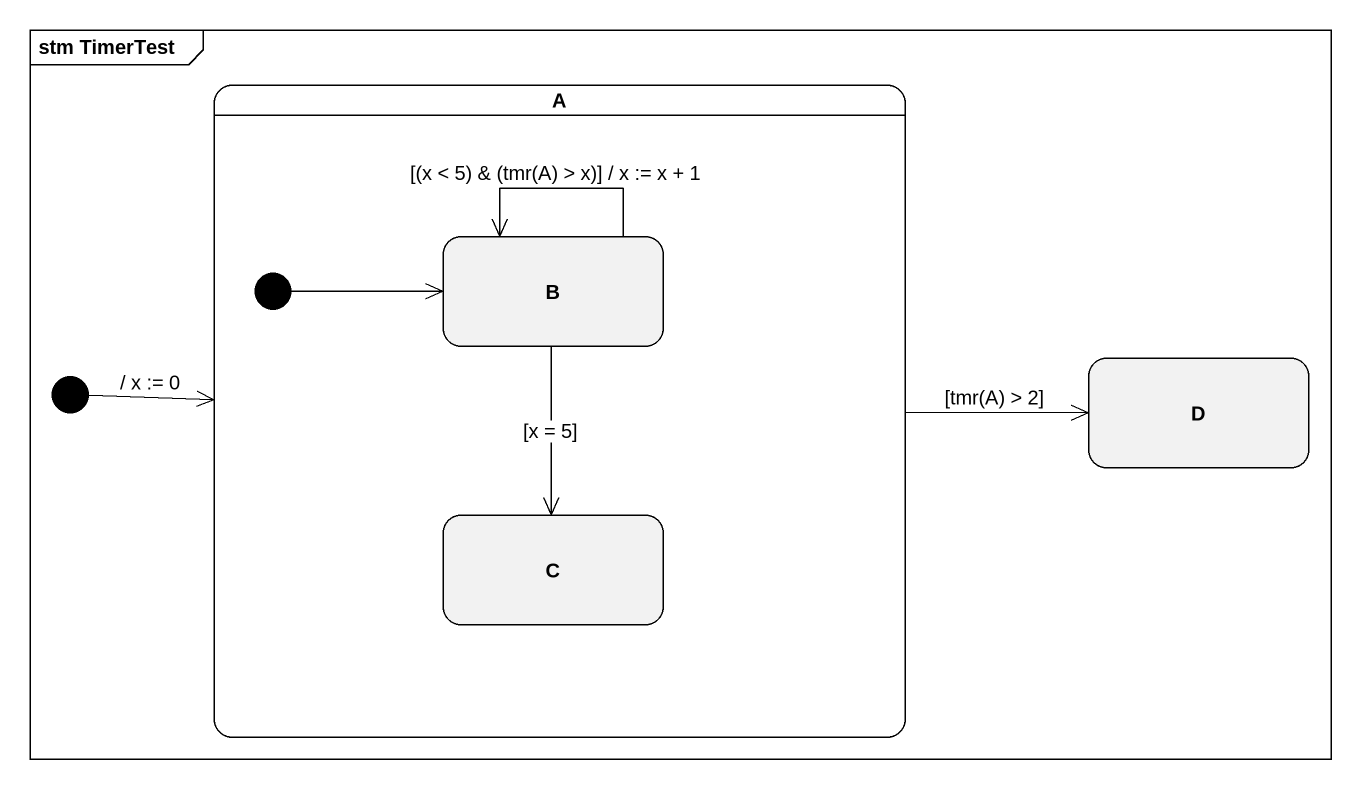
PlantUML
@startuml
mainframe stm TimerTest
hide empty description
state A {
  state B
  state C
  [*] -right-> B
}
state D
[*] -right-> A : / x := 0
A -right-> D : [tmr(A) > 2]
B --> B : [(x < 5) & (tmr(A) > x)] / x := x + 1
B --> C : [x = 5]
@enduml
